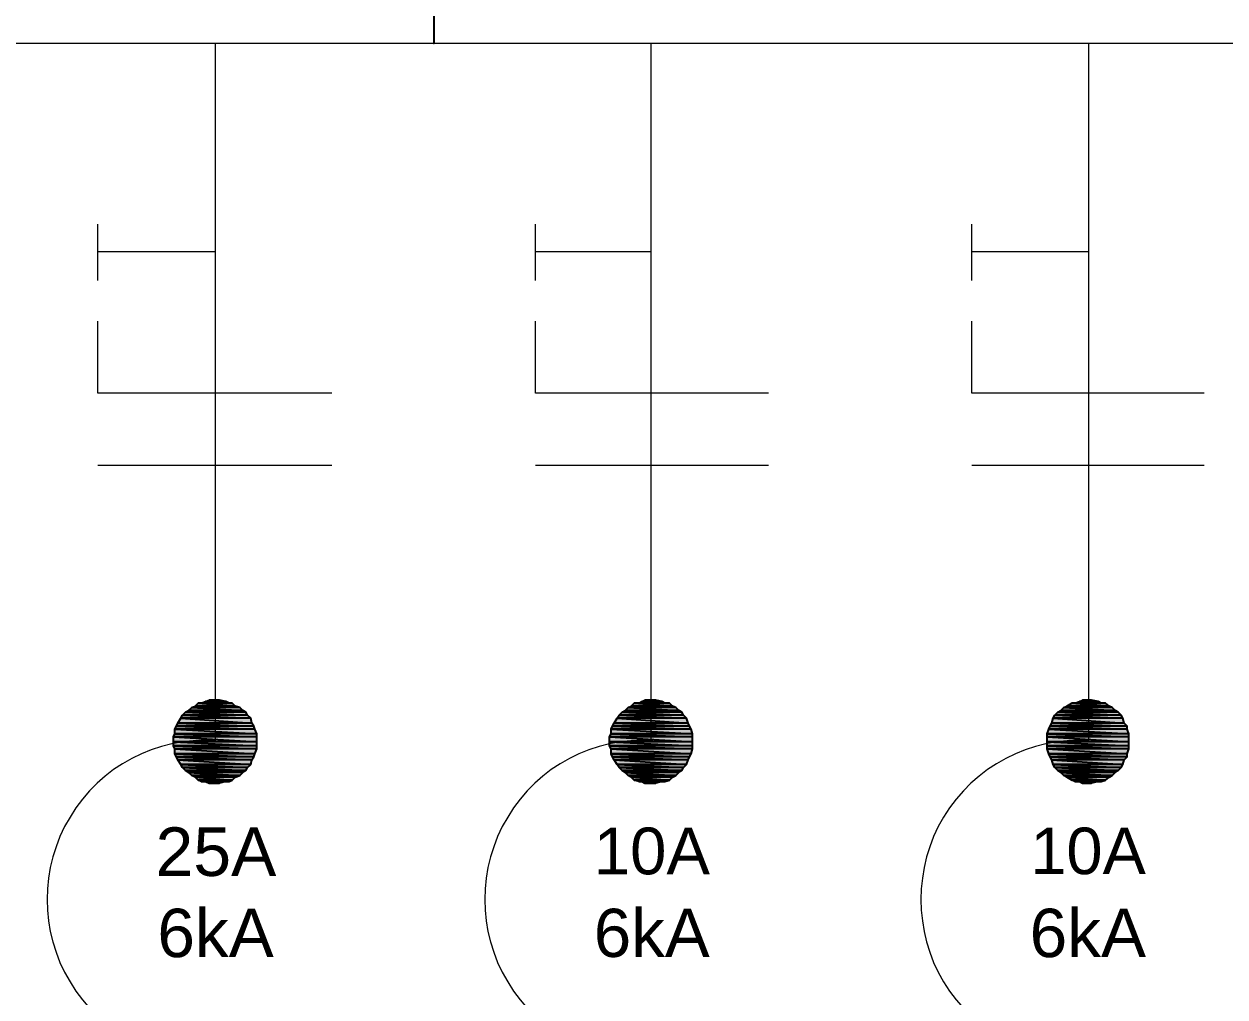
# Model space of a CAD drawing. Header units: millimetres. Extents: x 40 to 176, y -32 to 59.
# Drawn here: x 105.063 to 107.849, y 39.568 to 41.826 of the extents above; entities that cross this region are included whole.
import ezdxf

# ---------------------------------------------------------------- set-up
doc = ezdxf.new("R2010")
doc.units = ezdxf.units.MM
doc.layers.add('13 - Diagrama unifilar', color=7, linetype='Continuous', lineweight=30)
doc.styles.add('Arial0', font='arial.ttf', dxfattribs={"height": 3.14658})

msp = doc.modelspace()

# ---------------------------------------------------------------- hatches: boundary and pattern name
at = {"layer": '13 - Diagrama unifilar', "true_color": 0x000007}
h = msp.add_hatch(color=7, dxfattribs=at)
h.paths.add_polyline_path([(105.5636, 40.2403), (105.4519, 40.2403), (105.5706, 40.2333)])
h.paths.add_polyline_path([(105.4519, 40.2403), (105.5706, 40.2333), (105.4449, 40.2333)])
h = msp.add_hatch(color=7, dxfattribs=at)
h.paths.add_polyline_path([(105.5525, 40.2431), (105.4603, 40.2431), (105.5636, 40.2403)])
h.paths.add_polyline_path([(105.4603, 40.2431), (105.5636, 40.2403), (105.4519, 40.2403)])
h = msp.add_hatch(color=7, dxfattribs=at)
h.paths.add_polyline_path([(105.5455, 40.2501), (105.4673, 40.2501), (105.5525, 40.2431)])
h.paths.add_polyline_path([(105.4673, 40.2501), (105.5525, 40.2431), (105.4603, 40.2431)])
h = msp.add_hatch(color=7, dxfattribs=at)
h.paths.add_polyline_path([(105.5315, 40.2543), (105.484, 40.2543), (105.5385, 40.2501)])
h.paths.add_polyline_path([(105.484, 40.2543), (105.5385, 40.2501), (105.4742, 40.2501)])
h = msp.add_hatch(color=7, dxfattribs=at)
h.paths.add_polyline_path([(105.5161, 40.2571), (105.4924, 40.2571), (105.5315, 40.2543)])
h.paths.add_polyline_path([(105.4924, 40.2571), (105.5315, 40.2543), (105.484, 40.2543)])
h = msp.add_hatch(color=7, dxfattribs=at)
h.paths.add_polyline_path([(106.5749, 40.2403), (106.4645, 40.2403), (106.5819, 40.2333)])
h.paths.add_polyline_path([(106.4645, 40.2403), (106.5819, 40.2333), (106.4576, 40.2333)])
h = msp.add_hatch(color=7, dxfattribs=at)
h.paths.add_polyline_path([(106.5679, 40.2431), (106.4715, 40.2431), (106.5749, 40.2403)])
h.paths.add_polyline_path([(106.4715, 40.2431), (106.5749, 40.2403), (106.4645, 40.2403)])
h = msp.add_hatch(color=7, dxfattribs=at)
h.paths.add_polyline_path([(106.5609, 40.2501), (106.4785, 40.2501), (106.5679, 40.2431)])
h.paths.add_polyline_path([(106.4785, 40.2501), (106.5679, 40.2431), (106.4715, 40.2431)])
h = msp.add_hatch(color=7, dxfattribs=at)
h.paths.add_polyline_path([(106.5428, 40.2543), (106.4967, 40.2543), (106.5497, 40.2501)])
h.paths.add_polyline_path([(106.4967, 40.2543), (106.5497, 40.2501), (106.4897, 40.2501)])
h = msp.add_hatch(color=7, dxfattribs=at)
h.paths.add_polyline_path([(106.5288, 40.2571), (106.5036, 40.2571), (106.5428, 40.2543)])
h.paths.add_polyline_path([(106.5036, 40.2571), (106.5428, 40.2543), (106.4967, 40.2543)])
h = msp.add_hatch(color=7, dxfattribs=at)
h.paths.add_polyline_path([(107.5875, 40.2403), (107.4758, 40.2403), (107.5945, 40.2333)])
h.paths.add_polyline_path([(107.4758, 40.2403), (107.5945, 40.2333), (107.4688, 40.2333)])
h = msp.add_hatch(color=7, dxfattribs=at)
h.paths.add_polyline_path([(107.5805, 40.2431), (107.4828, 40.2431), (107.5875, 40.2403)])
h.paths.add_polyline_path([(107.4828, 40.2431), (107.5875, 40.2403), (107.4758, 40.2403)])
h = msp.add_hatch(color=7, dxfattribs=at)
h.paths.add_polyline_path([(107.5722, 40.2501), (107.4939, 40.2501), (107.5805, 40.2431)])
h.paths.add_polyline_path([(107.4939, 40.2501), (107.5805, 40.2431), (107.4828, 40.2431)])
h = msp.add_hatch(color=7, dxfattribs=at)
h.paths.add_polyline_path([(107.5554, 40.2543), (107.5121, 40.2543), (107.5624, 40.2501)])
h.paths.add_polyline_path([(107.5121, 40.2543), (107.5624, 40.2501), (107.5009, 40.2501)])
h = msp.add_hatch(color=7, dxfattribs=at)
h.paths.add_polyline_path([(107.54, 40.2571), (107.5191, 40.2571), (107.5554, 40.2543)])
h.paths.add_polyline_path([(107.5191, 40.2571), (107.5554, 40.2543), (107.5121, 40.2543)])
h = msp.add_hatch(color=7, dxfattribs=at)
h.paths.add_polyline_path([(105.5888, 40.2152), (105.4267, 40.2152), (105.5916, 40.204)])
h.paths.add_polyline_path([(105.4267, 40.2152), (105.5916, 40.204), (105.4198, 40.204)])
h = msp.add_hatch(color=7, dxfattribs=at)
h.paths.add_polyline_path([(105.5818, 40.2222), (105.4309, 40.2222), (105.5888, 40.2152)])
h.paths.add_polyline_path([(105.4309, 40.2222), (105.5888, 40.2152), (105.4267, 40.2152)])
h = msp.add_hatch(color=7, dxfattribs=at)
h.paths.add_polyline_path([(105.5776, 40.2291), (105.4379, 40.2291), (105.5818, 40.2222)])
h.paths.add_polyline_path([(105.4379, 40.2291), (105.5818, 40.2222), (105.4309, 40.2222)])
h = msp.add_hatch(color=7, dxfattribs=at)
h.paths.add_polyline_path([(105.5706, 40.2333), (105.4449, 40.2333), (105.5776, 40.2291)])
h.paths.add_polyline_path([(105.4449, 40.2333), (105.5776, 40.2291), (105.4379, 40.2291)])
h = msp.add_hatch(color=7, dxfattribs=at)
h.paths.add_polyline_path([(106.6, 40.2152), (106.4394, 40.2152), (106.6042, 40.204)])
h.paths.add_polyline_path([(106.4394, 40.2152), (106.6042, 40.204), (106.4324, 40.204)])
h = msp.add_hatch(color=7, dxfattribs=at)
h.paths.add_polyline_path([(106.593, 40.2222), (106.4436, 40.2222), (106.6, 40.2152)])
h.paths.add_polyline_path([(106.4436, 40.2222), (106.6, 40.2152), (106.4394, 40.2152)])
h = msp.add_hatch(color=7, dxfattribs=at)
h.paths.add_polyline_path([(106.5888, 40.2291), (106.4506, 40.2291), (106.593, 40.2222)])
h.paths.add_polyline_path([(106.4506, 40.2291), (106.593, 40.2222), (106.4436, 40.2222)])
h = msp.add_hatch(color=7, dxfattribs=at)
h.paths.add_polyline_path([(106.5819, 40.2333), (106.4576, 40.2333), (106.5888, 40.2291)])
h.paths.add_polyline_path([(106.4576, 40.2333), (106.5888, 40.2291), (106.4506, 40.2291)])
h = msp.add_hatch(color=7, dxfattribs=at)
h.paths.add_polyline_path([(107.6127, 40.2152), (107.4506, 40.2152), (107.6155, 40.204)])
h.paths.add_polyline_path([(107.4506, 40.2152), (107.6155, 40.204), (107.4479, 40.204)])
h = msp.add_hatch(color=7, dxfattribs=at)
h.paths.add_polyline_path([(107.6085, 40.2222), (107.4548, 40.2222), (107.6127, 40.2152)])
h.paths.add_polyline_path([(107.4548, 40.2222), (107.6127, 40.2152), (107.4506, 40.2152)])
h = msp.add_hatch(color=7, dxfattribs=at)
h.paths.add_polyline_path([(107.6015, 40.2291), (107.4618, 40.2291), (107.6085, 40.2222)])
h.paths.add_polyline_path([(107.4618, 40.2291), (107.6085, 40.2222), (107.4548, 40.2222)])
h = msp.add_hatch(color=7, dxfattribs=at)
h.paths.add_polyline_path([(107.5945, 40.2333), (107.4688, 40.2333), (107.6015, 40.2291)])
h.paths.add_polyline_path([(107.4688, 40.2333), (107.6015, 40.2291), (107.4618, 40.2291)])
h = msp.add_hatch(color=7, dxfattribs=at)
h.paths.add_polyline_path([(105.5958, 40.197), (105.417, 40.197), (105.5985, 40.19)])
h.paths.add_polyline_path([(105.417, 40.197), (105.5985, 40.19), (105.4128, 40.19)])
h = msp.add_hatch(color=7, dxfattribs=at)
h.paths.add_polyline_path([(105.5985, 40.19), (105.4128, 40.19), (105.6027, 40.1789)])
h.paths.add_polyline_path([(105.4128, 40.19), (105.6027, 40.1789), (105.4128, 40.1789)])
h = msp.add_hatch(color=7, dxfattribs=at)
h.paths.add_polyline_path([(105.5916, 40.204), (105.4198, 40.204), (105.5958, 40.197)])
h.paths.add_polyline_path([(105.4198, 40.204), (105.5958, 40.197), (105.417, 40.197)])
h = msp.add_hatch(color=7, dxfattribs=at)
h.paths.add_polyline_path([(106.607, 40.197), (106.4282, 40.197), (106.6112, 40.19)])
h.paths.add_polyline_path([(106.4282, 40.197), (106.6112, 40.19), (106.4254, 40.19)])
h = msp.add_hatch(color=7, dxfattribs=at)
h.paths.add_polyline_path([(106.6112, 40.19), (106.4254, 40.19), (106.614, 40.1789)])
h.paths.add_polyline_path([(106.4254, 40.19), (106.614, 40.1789), (106.4254, 40.1789)])
h = msp.add_hatch(color=7, dxfattribs=at)
h.paths.add_polyline_path([(106.6042, 40.204), (106.4324, 40.204), (106.607, 40.197)])
h.paths.add_polyline_path([(106.4324, 40.204), (106.607, 40.197), (106.4282, 40.197)])
h = msp.add_hatch(color=7, dxfattribs=at)
h.paths.add_polyline_path([(107.6225, 40.19), (107.4409, 40.19), (107.6266, 40.1789)])
h.paths.add_polyline_path([(107.4409, 40.19), (107.6266, 40.1789), (107.4367, 40.1789)])
h = msp.add_hatch(color=7, dxfattribs=at)
h.paths.add_polyline_path([(107.6225, 40.197), (107.4437, 40.197), (107.6225, 40.19)])
h.paths.add_polyline_path([(107.4437, 40.197), (107.6225, 40.19), (107.4409, 40.19)])
h = msp.add_hatch(color=7, dxfattribs=at)
h.paths.add_polyline_path([(107.6155, 40.204), (107.4479, 40.204), (107.6225, 40.197)])
h.paths.add_polyline_path([(107.4479, 40.204), (107.6225, 40.197), (107.4437, 40.197)])
h = msp.add_hatch(color=7, dxfattribs=at)
h.paths.add_polyline_path([(105.6027, 40.1789), (105.4128, 40.1789), (105.6027, 40.1719)])
h.paths.add_polyline_path([(105.4128, 40.1789), (105.6027, 40.1719), (105.41, 40.1719)])
h = msp.add_hatch(color=7, dxfattribs=at)
h.paths.add_polyline_path([(105.6027, 40.1719), (105.41, 40.1719), (105.6027, 40.1607)])
h.paths.add_polyline_path([(105.41, 40.1719), (105.6027, 40.1607), (105.41, 40.1607)])
h = msp.add_hatch(color=7, dxfattribs=at)
h.paths.add_polyline_path([(105.6027, 40.1607), (105.41, 40.1607), (105.6027, 40.1509)])
h.paths.add_polyline_path([(105.41, 40.1607), (105.6027, 40.1509), (105.41, 40.1509)])
h = msp.add_hatch(color=7, dxfattribs=at)
h.paths.add_polyline_path([(106.614, 40.1789), (106.4254, 40.1789), (106.614, 40.1719)])
h.paths.add_polyline_path([(106.4254, 40.1789), (106.614, 40.1719), (106.4212, 40.1719)])
h = msp.add_hatch(color=7, dxfattribs=at)
h.paths.add_polyline_path([(106.614, 40.1719), (106.4212, 40.1719), (106.614, 40.1607)])
h.paths.add_polyline_path([(106.4212, 40.1719), (106.614, 40.1607), (106.4212, 40.1607)])
h = msp.add_hatch(color=7, dxfattribs=at)
h.paths.add_polyline_path([(106.614, 40.1607), (106.4212, 40.1607), (106.614, 40.1509)])
h.paths.add_polyline_path([(106.4212, 40.1607), (106.614, 40.1509), (106.4212, 40.1509)])
h = msp.add_hatch(color=7, dxfattribs=at)
h.paths.add_polyline_path([(107.6266, 40.1789), (107.4367, 40.1789), (107.6266, 40.1719)])
h.paths.add_polyline_path([(107.4367, 40.1789), (107.6266, 40.1719), (107.4367, 40.1719)])
h = msp.add_hatch(color=7, dxfattribs=at)
h.paths.add_polyline_path([(107.6266, 40.1719), (107.4367, 40.1719), (107.6266, 40.1607)])
h.paths.add_polyline_path([(107.4367, 40.1719), (107.6266, 40.1607), (107.4367, 40.1607)])
h = msp.add_hatch(color=7, dxfattribs=at)
h.paths.add_polyline_path([(107.6266, 40.1607), (107.4367, 40.1607), (107.6266, 40.1509)])
h.paths.add_polyline_path([(107.4367, 40.1607), (107.6266, 40.1509), (107.4367, 40.1509)])
h = msp.add_hatch(color=7, dxfattribs=at)
h.paths.add_polyline_path([(105.6027, 40.1509), (105.41, 40.1509), (105.6027, 40.1439)])
h.paths.add_polyline_path([(105.41, 40.1509), (105.6027, 40.1439), (105.4128, 40.1439)])
h = msp.add_hatch(color=7, dxfattribs=at)
h.paths.add_polyline_path([(105.6027, 40.1439), (105.4128, 40.1439), (105.5985, 40.1328)])
h.paths.add_polyline_path([(105.4128, 40.1439), (105.5985, 40.1328), (105.4128, 40.1328)])
h = msp.add_hatch(color=7, dxfattribs=at)
h.paths.add_polyline_path([(105.5985, 40.1328), (105.4128, 40.1328), (105.5958, 40.1258)])
h.paths.add_polyline_path([(105.4128, 40.1328), (105.5958, 40.1258), (105.417, 40.1258)])
h = msp.add_hatch(color=7, dxfattribs=at)
h.paths.add_polyline_path([(106.614, 40.1509), (106.4212, 40.1509), (106.614, 40.1439)])
h.paths.add_polyline_path([(106.4212, 40.1509), (106.614, 40.1439), (106.4254, 40.1439)])
h = msp.add_hatch(color=7, dxfattribs=at)
h.paths.add_polyline_path([(106.614, 40.1439), (106.4254, 40.1439), (106.6112, 40.1328)])
h.paths.add_polyline_path([(106.4254, 40.1439), (106.6112, 40.1328), (106.4254, 40.1328)])
h = msp.add_hatch(color=7, dxfattribs=at)
h.paths.add_polyline_path([(106.6112, 40.1328), (106.4254, 40.1328), (106.607, 40.1258)])
h.paths.add_polyline_path([(106.4254, 40.1328), (106.607, 40.1258), (106.4282, 40.1258)])
h = msp.add_hatch(color=7, dxfattribs=at)
h.paths.add_polyline_path([(107.6266, 40.1509), (107.4367, 40.1509), (107.6266, 40.1439)])
h.paths.add_polyline_path([(107.4367, 40.1509), (107.6266, 40.1439), (107.4367, 40.1439)])
h = msp.add_hatch(color=7, dxfattribs=at)
h.paths.add_polyline_path([(107.6266, 40.1439), (107.4367, 40.1439), (107.6225, 40.1328)])
h.paths.add_polyline_path([(107.4367, 40.1439), (107.6225, 40.1328), (107.4409, 40.1328)])
h = msp.add_hatch(color=7, dxfattribs=at)
h.paths.add_polyline_path([(107.6225, 40.1328), (107.4409, 40.1328), (107.6225, 40.1258)])
h.paths.add_polyline_path([(107.4409, 40.1328), (107.6225, 40.1258), (107.4437, 40.1258)])
h = msp.add_hatch(color=7, dxfattribs=at)
h.paths.add_polyline_path([(105.5958, 40.1258), (105.417, 40.1258), (105.5916, 40.1188)])
h.paths.add_polyline_path([(105.417, 40.1258), (105.5916, 40.1188), (105.4198, 40.1188)])
h = msp.add_hatch(color=7, dxfattribs=at)
h.paths.add_polyline_path([(105.5916, 40.1188), (105.4198, 40.1188), (105.5888, 40.1076)])
h.paths.add_polyline_path([(105.4198, 40.1188), (105.5888, 40.1076), (105.4267, 40.1076)])
h = msp.add_hatch(color=7, dxfattribs=at)
h.paths.add_polyline_path([(105.5888, 40.1076), (105.4267, 40.1076), (105.5818, 40.1006)])
h.paths.add_polyline_path([(105.4267, 40.1076), (105.5818, 40.1006), (105.4309, 40.1006)])
h = msp.add_hatch(color=7, dxfattribs=at)
h.paths.add_polyline_path([(105.5818, 40.1006), (105.4309, 40.1006), (105.5776, 40.0937)])
h.paths.add_polyline_path([(105.4309, 40.1006), (105.5776, 40.0937), (105.4379, 40.0937)])
h = msp.add_hatch(color=7, dxfattribs=at)
h.paths.add_polyline_path([(106.607, 40.1258), (106.4282, 40.1258), (106.6042, 40.1188)])
h.paths.add_polyline_path([(106.4282, 40.1258), (106.6042, 40.1188), (106.4324, 40.1188)])
h = msp.add_hatch(color=7, dxfattribs=at)
h.paths.add_polyline_path([(106.6042, 40.1188), (106.4324, 40.1188), (106.6, 40.1076)])
h.paths.add_polyline_path([(106.4324, 40.1188), (106.6, 40.1076), (106.4394, 40.1076)])
h = msp.add_hatch(color=7, dxfattribs=at)
h.paths.add_polyline_path([(106.6, 40.1076), (106.4394, 40.1076), (106.593, 40.1006)])
h.paths.add_polyline_path([(106.4394, 40.1076), (106.593, 40.1006), (106.4436, 40.1006)])
h = msp.add_hatch(color=7, dxfattribs=at)
h.paths.add_polyline_path([(106.593, 40.1006), (106.4436, 40.1006), (106.5888, 40.0937)])
h.paths.add_polyline_path([(106.4436, 40.1006), (106.5888, 40.0937), (106.4506, 40.0937)])
h = msp.add_hatch(color=7, dxfattribs=at)
h.paths.add_polyline_path([(107.6225, 40.1258), (107.4437, 40.1258), (107.6155, 40.1188)])
h.paths.add_polyline_path([(107.4437, 40.1258), (107.6155, 40.1188), (107.4479, 40.1188)])
h = msp.add_hatch(color=7, dxfattribs=at)
h.paths.add_polyline_path([(107.6155, 40.1188), (107.4479, 40.1188), (107.6127, 40.1076)])
h.paths.add_polyline_path([(107.4479, 40.1188), (107.6127, 40.1076), (107.4506, 40.1076)])
h = msp.add_hatch(color=7, dxfattribs=at)
h.paths.add_polyline_path([(107.6127, 40.1076), (107.4506, 40.1076), (107.6085, 40.1006)])
h.paths.add_polyline_path([(107.4506, 40.1076), (107.6085, 40.1006), (107.4548, 40.1006)])
h = msp.add_hatch(color=7, dxfattribs=at)
h.paths.add_polyline_path([(107.6085, 40.1006), (107.4548, 40.1006), (107.6015, 40.0937)])
h.paths.add_polyline_path([(107.4548, 40.1006), (107.6015, 40.0937), (107.4618, 40.0937)])
h = msp.add_hatch(color=7, dxfattribs=at)
h.paths.add_polyline_path([(105.5776, 40.0937), (105.4379, 40.0937), (105.5706, 40.0895)])
h.paths.add_polyline_path([(105.4379, 40.0937), (105.5706, 40.0895), (105.4449, 40.0895)])
h = msp.add_hatch(color=7, dxfattribs=at)
h.paths.add_polyline_path([(105.5706, 40.0895), (105.4449, 40.0895), (105.5636, 40.0825)])
h.paths.add_polyline_path([(105.4449, 40.0895), (105.5636, 40.0825), (105.4519, 40.0825)])
h = msp.add_hatch(color=7, dxfattribs=at)
h.paths.add_polyline_path([(105.5636, 40.0825), (105.4519, 40.0825), (105.5525, 40.0783)])
h.paths.add_polyline_path([(105.4519, 40.0825), (105.5525, 40.0783), (105.4603, 40.0783)])
h = msp.add_hatch(color=7, dxfattribs=at)
h.paths.add_polyline_path([(105.5525, 40.0783), (105.4603, 40.0783), (105.5455, 40.0713)])
h.paths.add_polyline_path([(105.4603, 40.0783), (105.5455, 40.0713), (105.4673, 40.0713)])
h = msp.add_hatch(color=7, dxfattribs=at)
h.paths.add_polyline_path([(105.5455, 40.0713), (105.4673, 40.0713), (105.5385, 40.0685)])
h.paths.add_polyline_path([(105.4673, 40.0713), (105.5385, 40.0685), (105.4742, 40.0685)])
h = msp.add_hatch(color=7, dxfattribs=at)
h.paths.add_polyline_path([(106.5888, 40.0937), (106.4506, 40.0937), (106.5819, 40.0895)])
h.paths.add_polyline_path([(106.4506, 40.0937), (106.5819, 40.0895), (106.4576, 40.0895)])
h = msp.add_hatch(color=7, dxfattribs=at)
h.paths.add_polyline_path([(106.5819, 40.0895), (106.4576, 40.0895), (106.5749, 40.0825)])
h.paths.add_polyline_path([(106.4576, 40.0895), (106.5749, 40.0825), (106.4645, 40.0825)])
h = msp.add_hatch(color=7, dxfattribs=at)
h.paths.add_polyline_path([(106.5749, 40.0825), (106.4645, 40.0825), (106.5679, 40.0783)])
h.paths.add_polyline_path([(106.4645, 40.0825), (106.5679, 40.0783), (106.4715, 40.0783)])
h = msp.add_hatch(color=7, dxfattribs=at)
h.paths.add_polyline_path([(106.5679, 40.0783), (106.4715, 40.0783), (106.5609, 40.0713)])
h.paths.add_polyline_path([(106.4715, 40.0783), (106.5609, 40.0713), (106.4785, 40.0713)])
h = msp.add_hatch(color=7, dxfattribs=at)
h.paths.add_polyline_path([(106.5609, 40.0713), (106.4785, 40.0713), (106.5497, 40.0685)])
h.paths.add_polyline_path([(106.4785, 40.0713), (106.5497, 40.0685), (106.4897, 40.0685)])
h = msp.add_hatch(color=7, dxfattribs=at)
h.paths.add_polyline_path([(107.6015, 40.0937), (107.4618, 40.0937), (107.5945, 40.0895)])
h.paths.add_polyline_path([(107.4618, 40.0937), (107.5945, 40.0895), (107.4688, 40.0895)])
h = msp.add_hatch(color=7, dxfattribs=at)
h.paths.add_polyline_path([(107.5945, 40.0895), (107.4688, 40.0895), (107.5875, 40.0825)])
h.paths.add_polyline_path([(107.4688, 40.0895), (107.5875, 40.0825), (107.4758, 40.0825)])
h = msp.add_hatch(color=7, dxfattribs=at)
h.paths.add_polyline_path([(107.5875, 40.0825), (107.4758, 40.0825), (107.5805, 40.0783)])
h.paths.add_polyline_path([(107.4758, 40.0825), (107.5805, 40.0783), (107.4828, 40.0783)])
h = msp.add_hatch(color=7, dxfattribs=at)
h.paths.add_polyline_path([(107.5805, 40.0783), (107.4828, 40.0783), (107.5722, 40.0713)])
h.paths.add_polyline_path([(107.4828, 40.0783), (107.5722, 40.0713), (107.4939, 40.0713)])
h = msp.add_hatch(color=7, dxfattribs=at)
h.paths.add_polyline_path([(107.5722, 40.0713), (107.4939, 40.0713), (107.5624, 40.0685)])
h.paths.add_polyline_path([(107.4939, 40.0713), (107.5624, 40.0685), (107.5009, 40.0685)])
h = msp.add_hatch(color=7, dxfattribs=at)
h.paths.add_polyline_path([(105.484, 40.0685), (105.4924, 40.0643), (105.5161, 40.0643)])
h.paths.add_polyline_path([(105.4924, 40.0643), (105.5161, 40.0643), (105.5092, 40.0643)])
for points in [[(105.484, 40.0685), (105.5315, 40.0685), (105.5161, 40.0643)], [(106.4967, 40.0685), (106.5428, 40.0685), (106.5288, 40.0643)], [(107.5121, 40.0685), (107.5554, 40.0685), (107.54, 40.0643)]]:
    msp.add_hatch(color=7, dxfattribs=at).paths.add_polyline_path(points)
h = msp.add_hatch(color=7, dxfattribs=at)
h.paths.add_polyline_path([(106.4967, 40.0685), (106.5036, 40.0643), (106.5288, 40.0643)])
h.paths.add_polyline_path([(106.5036, 40.0643), (106.5288, 40.0643), (106.5246, 40.0643)])
h = msp.add_hatch(color=7, dxfattribs=at)
h.paths.add_polyline_path([(107.5121, 40.0685), (107.5191, 40.0643), (107.54, 40.0643)])
h.paths.add_polyline_path([(107.5191, 40.0643), (107.54, 40.0643), (107.5372, 40.0643)])

# ---------------------------------------------------------------- linework, layer by layer
at = {"layer": '13 - Diagrama unifilar', "color": 7, "linetype": 'Continuous', "lineweight": -2, "true_color": 0x000007}
msp.add_lwpolyline([(106.0134, 43.2797), (106.0134, 41.7809), (106.0134, 41.7809)], dxfattribs=at)
at = {"layer": '13 - Diagrama unifilar', "color": 7, "linetype": 'Continuous', "lineweight": 20, "true_color": 0x000007}
for points in [[(110.5696, 41.7809), (101.4544, 41.7809), (101.4544, 40.1607)], [(105.5064, 41.7809), (105.5064, 40.1607), (105.5064, 40.1607)], [(106.5176, 41.7809), (106.5176, 40.1607), (106.5176, 40.1607)], [(107.5331, 41.7809), (107.5331, 40.1607), (107.5331, 40.1607)], [(105.5064, 41.2977), (105.234, 41.2977), (105.234, 41.3619)], [(106.5176, 41.2977), (106.2494, 41.2977), (106.2494, 41.3619)], [(107.5331, 41.2977), (107.2621, 41.2977), (107.2621, 41.3619)], [(105.234, 41.2306), (105.234, 41.2977), (105.234, 41.2977)], [(106.2494, 41.2306), (106.2494, 41.2977), (106.2494, 41.2977)], [(107.2621, 41.2306), (107.2621, 41.2977), (107.2621, 41.2977)], [(105.7773, 40.9694), (105.5064, 40.9694), (105.234, 40.9694), (105.234, 41.137)], [(106.79, 40.9694), (106.5176, 40.9694), (106.2494, 40.9694), (106.2494, 41.137)], [(107.8012, 40.9694), (107.5331, 40.9694), (107.2621, 40.9694), (107.2621, 41.137)], [(105.7773, 40.8018), (105.5064, 40.8018), (105.234, 40.8018)], [(106.79, 40.8018), (106.5176, 40.8018), (106.2494, 40.8018)], [(107.8012, 40.8018), (107.5331, 40.8018), (107.2621, 40.8018)]]:
    msp.add_lwpolyline(points, dxfattribs=at)
at = {"layer": '13 - Diagrama unifilar', "color": 7, "linetype": 'Continuous', "lineweight": -2, "true_color": 0x000007}
for points in [[(105.4519, 40.2403), (105.5706, 40.2333), (105.4449, 40.2333)], [(105.4603, 40.2431), (105.5636, 40.2403), (105.4519, 40.2403)], [(105.5636, 40.2403), (105.4519, 40.2403), (105.5706, 40.2333)], [(105.4673, 40.2501), (105.5525, 40.2431), (105.4603, 40.2431)], [(105.5525, 40.2431), (105.4603, 40.2431), (105.5636, 40.2403)], [(105.4742, 40.2501), (105.5455, 40.2501), (105.4673, 40.2501)], [(105.5455, 40.2501), (105.4673, 40.2501), (105.5525, 40.2431)], [(105.484, 40.2543), (105.5385, 40.2501), (105.4742, 40.2501)], [(105.5385, 40.2501), (105.4742, 40.2501), (105.5455, 40.2501)], [(105.4924, 40.2571), (105.5315, 40.2543), (105.484, 40.2543)], [(105.5315, 40.2543), (105.484, 40.2543), (105.5385, 40.2501)], [(105.5092, 40.2571), (105.5161, 40.2571), (105.4924, 40.2571)], [(105.5161, 40.2571), (105.4924, 40.2571), (105.5315, 40.2543)], [(106.4645, 40.2403), (106.5819, 40.2333), (106.4576, 40.2333)], [(106.4715, 40.2431), (106.5749, 40.2403), (106.4645, 40.2403)], [(106.5749, 40.2403), (106.4645, 40.2403), (106.5819, 40.2333)], [(106.4785, 40.2501), (106.5679, 40.2431), (106.4715, 40.2431)], [(106.5679, 40.2431), (106.4715, 40.2431), (106.5749, 40.2403)], [(106.4897, 40.2501), (106.5609, 40.2501), (106.4785, 40.2501)], [(106.5609, 40.2501), (106.4785, 40.2501), (106.5679, 40.2431)], [(106.4967, 40.2543), (106.5497, 40.2501), (106.4897, 40.2501)], [(106.5497, 40.2501), (106.4897, 40.2501), (106.5609, 40.2501)], [(106.5036, 40.2571), (106.5428, 40.2543), (106.4967, 40.2543)], [(106.5428, 40.2543), (106.4967, 40.2543), (106.5497, 40.2501)], [(106.5246, 40.2571), (106.5288, 40.2571), (106.5036, 40.2571)], [(106.5288, 40.2571), (106.5036, 40.2571), (106.5428, 40.2543)], [(107.4758, 40.2403), (107.5945, 40.2333), (107.4688, 40.2333)], [(107.4828, 40.2431), (107.5875, 40.2403), (107.4758, 40.2403)], [(107.5875, 40.2403), (107.4758, 40.2403), (107.5945, 40.2333)], [(107.4939, 40.2501), (107.5805, 40.2431), (107.4828, 40.2431)], [(107.5805, 40.2431), (107.4828, 40.2431), (107.5875, 40.2403)], [(107.5009, 40.2501), (107.5722, 40.2501), (107.4939, 40.2501)], [(107.5722, 40.2501), (107.4939, 40.2501), (107.5805, 40.2431)], [(107.5121, 40.2543), (107.5624, 40.2501), (107.5009, 40.2501)], [(107.5624, 40.2501), (107.5009, 40.2501), (107.5722, 40.2501)], [(107.5191, 40.2571), (107.5554, 40.2543), (107.5121, 40.2543)], [(107.5554, 40.2543), (107.5121, 40.2543), (107.5624, 40.2501)], [(107.5372, 40.2571), (107.54, 40.2571), (107.5191, 40.2571)], [(107.54, 40.2571), (107.5191, 40.2571), (107.5554, 40.2543)], [(105.4267, 40.2152), (105.5916, 40.204), (105.4198, 40.204)], [(105.4309, 40.2222), (105.5888, 40.2152), (105.4267, 40.2152)], [(105.5888, 40.2152), (105.4267, 40.2152), (105.5916, 40.204)], [(105.4379, 40.2291), (105.5818, 40.2222), (105.4309, 40.2222)], [(105.5818, 40.2222), (105.4309, 40.2222), (105.5888, 40.2152)], [(105.4449, 40.2333), (105.5776, 40.2291), (105.4379, 40.2291)], [(105.5776, 40.2291), (105.4379, 40.2291), (105.5818, 40.2222)], [(105.5706, 40.2333), (105.4449, 40.2333), (105.5776, 40.2291)], [(106.4394, 40.2152), (106.6042, 40.204), (106.4324, 40.204)], [(106.4436, 40.2222), (106.6, 40.2152), (106.4394, 40.2152)], [(106.6, 40.2152), (106.4394, 40.2152), (106.6042, 40.204)], [(106.4506, 40.2291), (106.593, 40.2222), (106.4436, 40.2222)], [(106.593, 40.2222), (106.4436, 40.2222), (106.6, 40.2152)], [(106.4576, 40.2333), (106.5888, 40.2291), (106.4506, 40.2291)], [(106.5888, 40.2291), (106.4506, 40.2291), (106.593, 40.2222)], [(106.5819, 40.2333), (106.4576, 40.2333), (106.5888, 40.2291)], [(107.4506, 40.2152), (107.6155, 40.204), (107.4479, 40.204)], [(107.4548, 40.2222), (107.6127, 40.2152), (107.4506, 40.2152)], [(107.6127, 40.2152), (107.4506, 40.2152), (107.6155, 40.204)], [(107.4618, 40.2291), (107.6085, 40.2222), (107.4548, 40.2222)], [(107.6085, 40.2222), (107.4548, 40.2222), (107.6127, 40.2152)], [(107.4688, 40.2333), (107.6015, 40.2291), (107.4618, 40.2291)], [(107.6015, 40.2291), (107.4618, 40.2291), (107.6085, 40.2222)], [(107.5945, 40.2333), (107.4688, 40.2333), (107.6015, 40.2291)], [(105.417, 40.197), (105.5985, 40.19), (105.4128, 40.19)], [(105.5985, 40.19), (105.4128, 40.19), (105.6027, 40.1789)], [(105.4128, 40.19), (105.6027, 40.1789), (105.4128, 40.1789)], [(105.4198, 40.204), (105.5958, 40.197), (105.417, 40.197)], [(105.5958, 40.197), (105.417, 40.197), (105.5985, 40.19)], [(105.5916, 40.204), (105.4198, 40.204), (105.5958, 40.197)], [(106.4282, 40.197), (106.6112, 40.19), (106.4254, 40.19)], [(106.6112, 40.19), (106.4254, 40.19), (106.614, 40.1789)], [(106.4254, 40.19), (106.614, 40.1789), (106.4254, 40.1789)], [(106.4324, 40.204), (106.607, 40.197), (106.4282, 40.197)], [(106.607, 40.197), (106.4282, 40.197), (106.6112, 40.19)], [(106.6042, 40.204), (106.4324, 40.204), (106.607, 40.197)], [(107.4409, 40.19), (107.6266, 40.1789), (107.4367, 40.1789)], [(107.4437, 40.197), (107.6225, 40.19), (107.4409, 40.19)], [(107.6225, 40.19), (107.4409, 40.19), (107.6266, 40.1789)], [(107.4479, 40.204), (107.6225, 40.197), (107.4437, 40.197)], [(107.6225, 40.197), (107.4437, 40.197), (107.6225, 40.19)], [(107.6155, 40.204), (107.4479, 40.204), (107.6225, 40.197)], [(105.4128, 40.1789), (105.6027, 40.1719), (105.41, 40.1719)], [(105.6027, 40.1719), (105.41, 40.1719), (105.6027, 40.1607)], [(105.41, 40.1719), (105.6027, 40.1607), (105.41, 40.1607)], [(105.6027, 40.1607), (105.41, 40.1607), (105.6027, 40.1509)], [(105.41, 40.1607), (105.6027, 40.1509), (105.41, 40.1509)], [(105.6027, 40.1789), (105.4128, 40.1789), (105.6027, 40.1719)], [(106.4254, 40.1789), (106.614, 40.1719), (106.4212, 40.1719)], [(106.614, 40.1719), (106.4212, 40.1719), (106.614, 40.1607)], [(106.4212, 40.1719), (106.614, 40.1607), (106.4212, 40.1607)], [(106.614, 40.1607), (106.4212, 40.1607), (106.614, 40.1509)], [(106.4212, 40.1607), (106.614, 40.1509), (106.4212, 40.1509)], [(106.614, 40.1789), (106.4254, 40.1789), (106.614, 40.1719)], [(107.6266, 40.1789), (107.4367, 40.1789), (107.6266, 40.1719)], [(107.4367, 40.1789), (107.6266, 40.1719), (107.4367, 40.1719)], [(107.6266, 40.1719), (107.4367, 40.1719), (107.6266, 40.1607)], [(107.4367, 40.1719), (107.6266, 40.1607), (107.4367, 40.1607)], [(107.6266, 40.1607), (107.4367, 40.1607), (107.6266, 40.1509)], [(107.4367, 40.1607), (107.6266, 40.1509), (107.4367, 40.1509)], [(105.6027, 40.1509), (105.41, 40.1509), (105.6027, 40.1439)], [(105.41, 40.1509), (105.6027, 40.1439), (105.4128, 40.1439)], [(105.6027, 40.1439), (105.4128, 40.1439), (105.5985, 40.1328)], [(105.4128, 40.1439), (105.5985, 40.1328), (105.4128, 40.1328)], [(105.5985, 40.1328), (105.4128, 40.1328), (105.5958, 40.1258)], [(105.4128, 40.1328), (105.5958, 40.1258), (105.417, 40.1258)], [(106.614, 40.1509), (106.4212, 40.1509), (106.614, 40.1439)], [(106.4212, 40.1509), (106.614, 40.1439), (106.4254, 40.1439)], [(106.614, 40.1439), (106.4254, 40.1439), (106.6112, 40.1328)], [(106.4254, 40.1439), (106.6112, 40.1328), (106.4254, 40.1328)], [(106.6112, 40.1328), (106.4254, 40.1328), (106.607, 40.1258)], [(106.4254, 40.1328), (106.607, 40.1258), (106.4282, 40.1258)], [(107.6266, 40.1509), (107.4367, 40.1509), (107.6266, 40.1439)], [(107.4367, 40.1509), (107.6266, 40.1439), (107.4367, 40.1439)], [(107.6266, 40.1439), (107.4367, 40.1439), (107.6225, 40.1328)], [(107.4367, 40.1439), (107.6225, 40.1328), (107.4409, 40.1328)], [(107.6225, 40.1328), (107.4409, 40.1328), (107.6225, 40.1258)], [(107.4409, 40.1328), (107.6225, 40.1258), (107.4437, 40.1258)], [(105.5958, 40.1258), (105.417, 40.1258), (105.5916, 40.1188)], [(105.417, 40.1258), (105.5916, 40.1188), (105.4198, 40.1188)], [(105.5916, 40.1188), (105.4198, 40.1188), (105.5888, 40.1076)], [(105.4198, 40.1188), (105.5888, 40.1076), (105.4267, 40.1076)], [(105.5888, 40.1076), (105.4267, 40.1076), (105.5818, 40.1006)], [(105.4267, 40.1076), (105.5818, 40.1006), (105.4309, 40.1006)], [(105.5818, 40.1006), (105.4309, 40.1006), (105.5776, 40.0937)], [(105.4309, 40.1006), (105.5776, 40.0937), (105.4379, 40.0937)], [(106.607, 40.1258), (106.4282, 40.1258), (106.6042, 40.1188)], [(106.4282, 40.1258), (106.6042, 40.1188), (106.4324, 40.1188)], [(106.6042, 40.1188), (106.4324, 40.1188), (106.6, 40.1076)], [(106.4324, 40.1188), (106.6, 40.1076), (106.4394, 40.1076)], [(106.6, 40.1076), (106.4394, 40.1076), (106.593, 40.1006)], [(106.4394, 40.1076), (106.593, 40.1006), (106.4436, 40.1006)], [(106.593, 40.1006), (106.4436, 40.1006), (106.5888, 40.0937)], [(106.4436, 40.1006), (106.5888, 40.0937), (106.4506, 40.0937)], [(107.6225, 40.1258), (107.4437, 40.1258), (107.6155, 40.1188)], [(107.4437, 40.1258), (107.6155, 40.1188), (107.4479, 40.1188)], [(107.6155, 40.1188), (107.4479, 40.1188), (107.6127, 40.1076)], [(107.4479, 40.1188), (107.6127, 40.1076), (107.4506, 40.1076)], [(107.6127, 40.1076), (107.4506, 40.1076), (107.6085, 40.1006)], [(107.4506, 40.1076), (107.6085, 40.1006), (107.4548, 40.1006)], [(107.6085, 40.1006), (107.4548, 40.1006), (107.6015, 40.0937)], [(107.4548, 40.1006), (107.6015, 40.0937), (107.4618, 40.0937)], [(105.5776, 40.0937), (105.4379, 40.0937), (105.5706, 40.0895)], [(105.4379, 40.0937), (105.5706, 40.0895), (105.4449, 40.0895)], [(105.5706, 40.0895), (105.4449, 40.0895), (105.5636, 40.0825)], [(105.4449, 40.0895), (105.5636, 40.0825), (105.4519, 40.0825)], [(105.5636, 40.0825), (105.4519, 40.0825), (105.5525, 40.0783)], [(105.4519, 40.0825), (105.5525, 40.0783), (105.4603, 40.0783)], [(105.5525, 40.0783), (105.4603, 40.0783), (105.5455, 40.0713)], [(105.4603, 40.0783), (105.5455, 40.0713), (105.4673, 40.0713)], [(105.5455, 40.0713), (105.4673, 40.0713), (105.5385, 40.0685)], [(105.4673, 40.0713), (105.5385, 40.0685), (105.4742, 40.0685)], [(106.5888, 40.0937), (106.4506, 40.0937), (106.5819, 40.0895)], [(106.4506, 40.0937), (106.5819, 40.0895), (106.4576, 40.0895)], [(106.5819, 40.0895), (106.4576, 40.0895), (106.5749, 40.0825)], [(106.4576, 40.0895), (106.5749, 40.0825), (106.4645, 40.0825)], [(106.5749, 40.0825), (106.4645, 40.0825), (106.5679, 40.0783)], [(106.4645, 40.0825), (106.5679, 40.0783), (106.4715, 40.0783)], [(106.5679, 40.0783), (106.4715, 40.0783), (106.5609, 40.0713)], [(106.4715, 40.0783), (106.5609, 40.0713), (106.4785, 40.0713)], [(106.5609, 40.0713), (106.4785, 40.0713), (106.5497, 40.0685)], [(106.4785, 40.0713), (106.5497, 40.0685), (106.4897, 40.0685)], [(107.6015, 40.0937), (107.4618, 40.0937), (107.5945, 40.0895)], [(107.4618, 40.0937), (107.5945, 40.0895), (107.4688, 40.0895)], [(107.5945, 40.0895), (107.4688, 40.0895), (107.5875, 40.0825)], [(107.4688, 40.0895), (107.5875, 40.0825), (107.4758, 40.0825)], [(107.5875, 40.0825), (107.4758, 40.0825), (107.5805, 40.0783)], [(107.4758, 40.0825), (107.5805, 40.0783), (107.4828, 40.0783)], [(107.5805, 40.0783), (107.4828, 40.0783), (107.5722, 40.0713)], [(107.4828, 40.0783), (107.5722, 40.0713), (107.4939, 40.0713)], [(107.5722, 40.0713), (107.4939, 40.0713), (107.5624, 40.0685)], [(107.4939, 40.0713), (107.5624, 40.0685), (107.5009, 40.0685)], [(105.5385, 40.0685), (105.4742, 40.0685), (105.5315, 40.0685)], [(105.4742, 40.0685), (105.5315, 40.0685), (105.484, 40.0685)], [(105.484, 40.0685), (105.4924, 40.0643), (105.5161, 40.0643)], [(105.484, 40.0685), (105.5315, 40.0685), (105.5161, 40.0643)], [(105.4924, 40.0643), (105.5161, 40.0643), (105.5092, 40.0643)], [(106.5497, 40.0685), (106.4897, 40.0685), (106.5428, 40.0685)], [(106.4897, 40.0685), (106.5428, 40.0685), (106.4967, 40.0685)], [(106.4967, 40.0685), (106.5036, 40.0643), (106.5288, 40.0643)], [(106.4967, 40.0685), (106.5428, 40.0685), (106.5288, 40.0643)], [(106.5036, 40.0643), (106.5288, 40.0643), (106.5246, 40.0643)], [(107.5624, 40.0685), (107.5009, 40.0685), (107.5554, 40.0685)], [(107.5009, 40.0685), (107.5554, 40.0685), (107.5121, 40.0685)], [(107.5121, 40.0685), (107.5191, 40.0643), (107.54, 40.0643)], [(107.5121, 40.0685), (107.5554, 40.0685), (107.54, 40.0643)], [(107.5191, 40.0643), (107.54, 40.0643), (107.5372, 40.0643)]]:
    msp.add_lwpolyline(points, close=True, dxfattribs=at)
at = {"layer": '13 - Diagrama unifilar', "color": 7, "linetype": 'Continuous', "lineweight": 20, "true_color": 0x000007}
for points in [[(105.5064, 40.1635), (105.3695, 40.1719), (105.2396, 40.1034), (105.1697, 39.9861), (105.1697, 39.9861), (105.0985, 39.8688), (105.0985, 39.7207), (105.1697, 39.6034), (105.1697, 39.6034), (105.2396, 39.4861), (105.3695, 39.4176), (105.5064, 39.4246)], [(106.5218, 40.1635), (106.3849, 40.1719), (106.255, 40.1034), (106.1852, 39.9861), (106.1852, 39.9861), (106.114, 39.8688), (106.114, 39.7207), (106.1852, 39.6034), (106.1852, 39.6034), (106.255, 39.4861), (106.3849, 39.4176), (106.5218, 39.4246)], [(107.5345, 40.1635), (107.3976, 40.1719), (107.2677, 40.1034), (107.1964, 39.9861), (107.1964, 39.9861), (107.1266, 39.8688), (107.1266, 39.7207), (107.1964, 39.6034), (107.1964, 39.6034), (107.2677, 39.4861), (107.3976, 39.4176), (107.5345, 39.4246)]]:
    msp.add_open_spline(points, degree=3, knots=[0, 0, 0, 0, 0.083333, 0.083333, 0.083333, 0.083334, 0.166667, 0.166667, 0.166667, 0.166668, 1, 1, 1, 1], dxfattribs=at)

# ---------------------------------------------------------------- texts
at = {"layer": '13 - Diagrama unifilar', "color": 7, "true_color": 0x000007, "style": 'Arial0'}
for s, height, p in [('25A', 0.11275, (105.3681, 39.8493)), ('10A', 0.10845, (106.3849, 39.8531)), ('10A', 0.10797, (107.3976, 39.8535)), ('6kA', 0.11222, (105.3723, 39.661)), ('6kA', 0.11173, (106.3849, 39.6614)), ('6kA', 0.11222, (107.3962, 39.661))]:
    msp.add_text(s, height=height, dxfattribs=at).set_placement(p)

doc.saveas('drawing.dxf')
